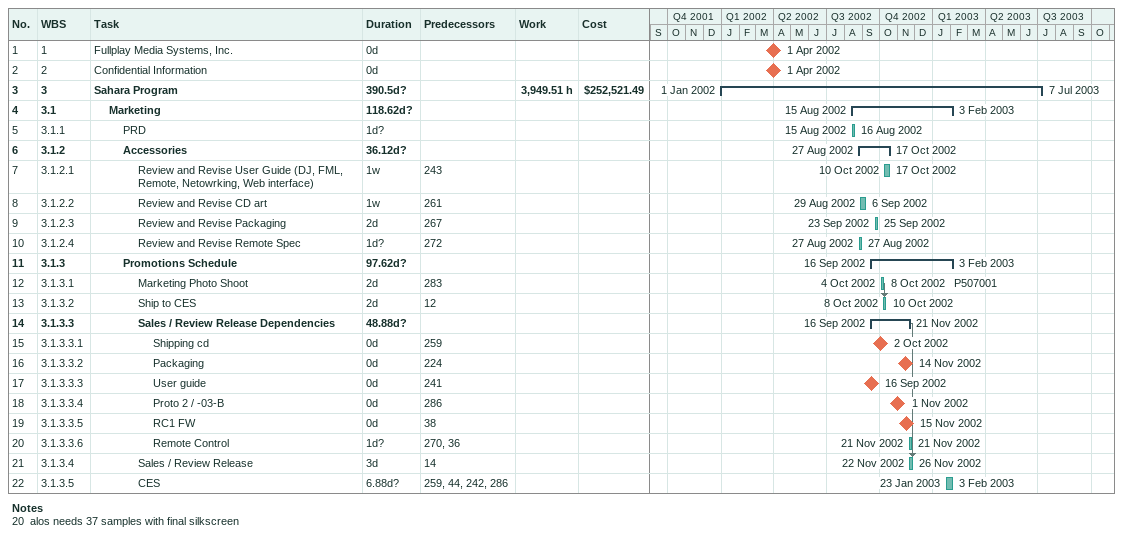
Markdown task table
| ID | WBS | Task | Duration | Start | Finish | Predecessors | Resources | Work (h) | Cost ($) |
|---|---|---|---|---|---|---|---|---|---|
| 1 | 1 | Fullplay Media Systems, Inc. | 0d | 2002-04-01 | 2002-04-01 |  |  |  |  |
| 2 | 2 | Confidential Information | 0d | 2002-04-01 | 2002-04-01 |  |  |  |  |
| 3 | 3 | **Sahara Program** | 390.5d? | 2002-01-01 | 2003-07-07 |  |  | 3949.51 | 252521.49 |
| 4 | 3.1 | **Marketing** | 118.62d? | 2002-08-15 | 2003-02-03 |  |  |  |  |
| 5 | 3.1.1 | PRD | 1d? | 2002-08-15 | 2002-08-16 |  |  |  |  |
| 6 | 3.1.2 | **Accessories** | 36.12d? | 2002-08-27 | 2002-10-17 |  |  |  |  |
| 7 | 3.1.2.1 | Review and Revise User Guide (DJ, FML, Remote, Netowrking, Web interface) | 1w | 2002-10-10 | 2002-10-17 | 243 |  |  |  |
| 8 | 3.1.2.2 | Review and Revise CD art | 1w | 2002-08-29 | 2002-09-06 | 261 |  |  |  |
| 9 | 3.1.2.3 | Review and Revise Packaging | 2d | 2002-09-23 | 2002-09-25 | 267 |  |  |  |
| 10 | 3.1.2.4 | Review and Revise Remote Spec | 1d? | 2002-08-27 | 2002-08-27 | 272 |  |  |  |
| 11 | 3.1.3 | **Promotions Schedule** | 97.62d? | 2002-09-16 | 2003-02-03 |  |  |  |  |
| 12 | 3.1.3.1 | Marketing Photo Shoot | 2d | 2002-10-04 | 2002-10-08 | 283 | P507001 |  |  |
| 13 | 3.1.3.2 | Ship to CES | 2d | 2002-10-08 | 2002-10-10 | 12 |  |  |  |
| 14 | 3.1.3.3 | **Sales / Review Release Dependencies** | 48.88d? | 2002-09-16 | 2002-11-21 |  |  |  |  |
| 15 | 3.1.3.3.1 | Shipping cd | 0d | 2002-10-02 | 2002-10-02 | 259 |  |  |  |
| 16 | 3.1.3.3.2 | Packaging | 0d | 2002-11-14 | 2002-11-14 | 224 |  |  |  |
| 17 | 3.1.3.3.3 | User guide | 0d | 2002-09-16 | 2002-09-16 | 241 |  |  |  |
| 18 | 3.1.3.3.4 | Proto 2 / -03-B | 0d | 2002-11-01 | 2002-11-01 | 286 |  |  |  |
| 19 | 3.1.3.3.5 | RC1 FW | 0d | 2002-11-15 | 2002-11-15 | 38 |  |  |  |
| 20 | 3.1.3.3.6 | Remote Control | 1d? | 2002-11-21 | 2002-11-21 | 270, 36 |  |  |  |
| 21 | 3.1.3.4 | Sales / Review Release | 3d | 2002-11-22 | 2002-11-26 | 14 |  |  |  |
| 22 | 3.1.3.5 | CES | 6.88d? | 2003-01-23 | 2003-02-03 | 259, 44, 242, 286 |  |  |  |

Notes
- 20: alos needs 37 samples with final silkscreen
